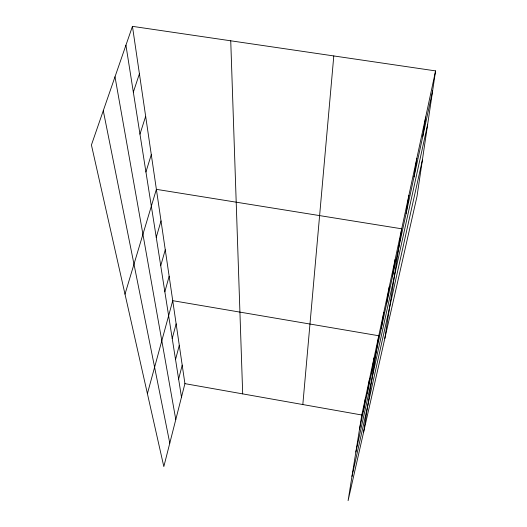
<?xml version="1.0" encoding="UTF-8"?>
<svg xmlns="http://www.w3.org/2000/svg" width="527" height="527" viewBox="0 0 527 527"><rect width="100%" height="100%" fill="white"/><g stroke="black" fill="none" stroke-linecap="round" stroke-linejoin="round"><path stroke-width="0.79" d="M302.821 404.545L333.795 55.941M435.579 70.901L417.009 196.387L348.097 500.65L361.779 414.999L435.579 70.901L132.448 26.35L91.421 144.984L163.825 466.599L184.918 383.643L132.448 26.35M422.792 136.348L425.684 117.034M414.011 176.986L416.844 158.258M384.835 338.439L401.712 228.804L156.381 189.345L125.004 294.165M406.119 213.475L408.899 195.313M386.653 303.552L389.236 286.971M392.543 276.306L395.191 259.225M363.577 432.298L378.775 335.752L172.731 300.673L147.402 393.662M381.265 328.486L383.788 312.386M363.274 411.732L365.554 397.384M367.286 393.175L369.625 378.419M371.614 373.123L374.018 357.938M359.546 428.958L432.634 90.809M355.863 452.054L427.693 124.201M351.97 476.421L422.384 160.063M178.62 379.051L182.204 365.165M175.537 359.559L179.285 345.29M172.217 338.518L176.137 323.855M164.846 291.78L169.147 276.286M160.735 265.733L165.261 249.805M156.249 237.321L161.018 220.932M145.933 171.98L151.289 154.642M139.965 134.161L145.656 116.322M133.338 92.146L139.411 73.8M184.918 383.643L361.779 414.999M103.279 110.696L169.786 443.141M114.998 76.797L175.787 419.545M125.927 45.203L181.479 397.174M230.74 40.796L242.69 393.886"/></g></svg>
